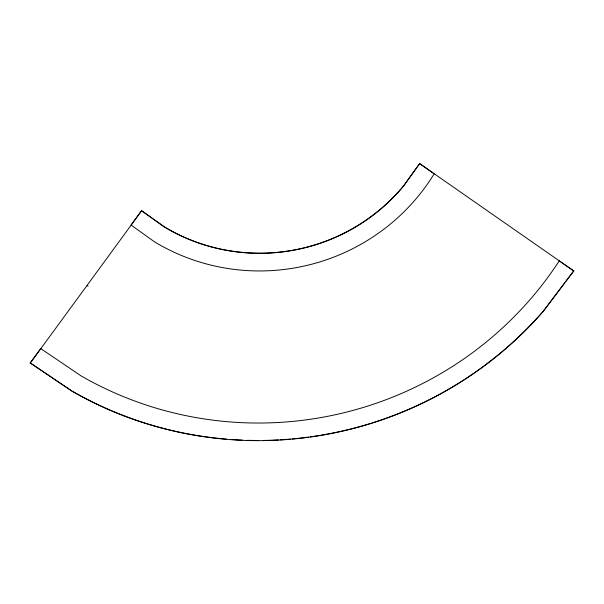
<?xml version="1.0" encoding="UTF-8"?>
<svg xmlns="http://www.w3.org/2000/svg" width="604" height="604" viewBox="0 0 604 604"><rect width="100%" height="100%" fill="white"/><g stroke="black" fill="none" stroke-linecap="round" stroke-linejoin="round"><path stroke-width="0.91" d="M419.569 163.541L403.419 186.04A183.692 179.335 -14.6 0 1 164.024 226.621L141.532 210.668L131.038 225.028L154.496 241.811A201.698 196.919 -14.6 0 0 434.155 173.846L419.569 163.541L573.8 270.977L543.389 311.256A371.211 362.415 -14.6 0 1 71.944 391.166L30.2 362.921L40.702 348.568L81.185 375.96A353.212 344.839 -14.6 0 0 559.259 260.868L573.8 270.977M419.614 163.729L403.472 186.228A183.692 179.335 -14.6 0 1 164.077 226.81L141.532 210.668M30.245 363.11L141.585 210.856M564.74 282.725L543.343 311.068A371.211 362.415 -14.6 0 1 465.571 378.746M565.865 281.238L573.755 270.788M30.2 362.921L71.891 390.977A371.211 362.415 -14.6 0 0 226.508 439.131M87.119 285.458L88.078 286.13M464.786 379.259A371.211 362.415 -14.6 0 1 371.988 422.959M371.105 423.238A371.211 362.415 -14.6 0 1 321.502 435.114M320.573 435.273A371.211 362.415 -14.6 0 1 310.32 436.843M308.448 437.092A371.211 362.415 -14.6 0 1 292.472 438.889M290.584 439.055A371.211 362.415 -14.6 0 1 280.226 439.81M278.338 439.916A371.211 362.415 -14.6 0 1 263.276 440.422M258.565 440.452A371.211 362.415 -14.6 0 1 247.232 440.301M242.514 440.135A371.211 362.415 -14.6 0 1 231.211 439.493"/></g></svg>
